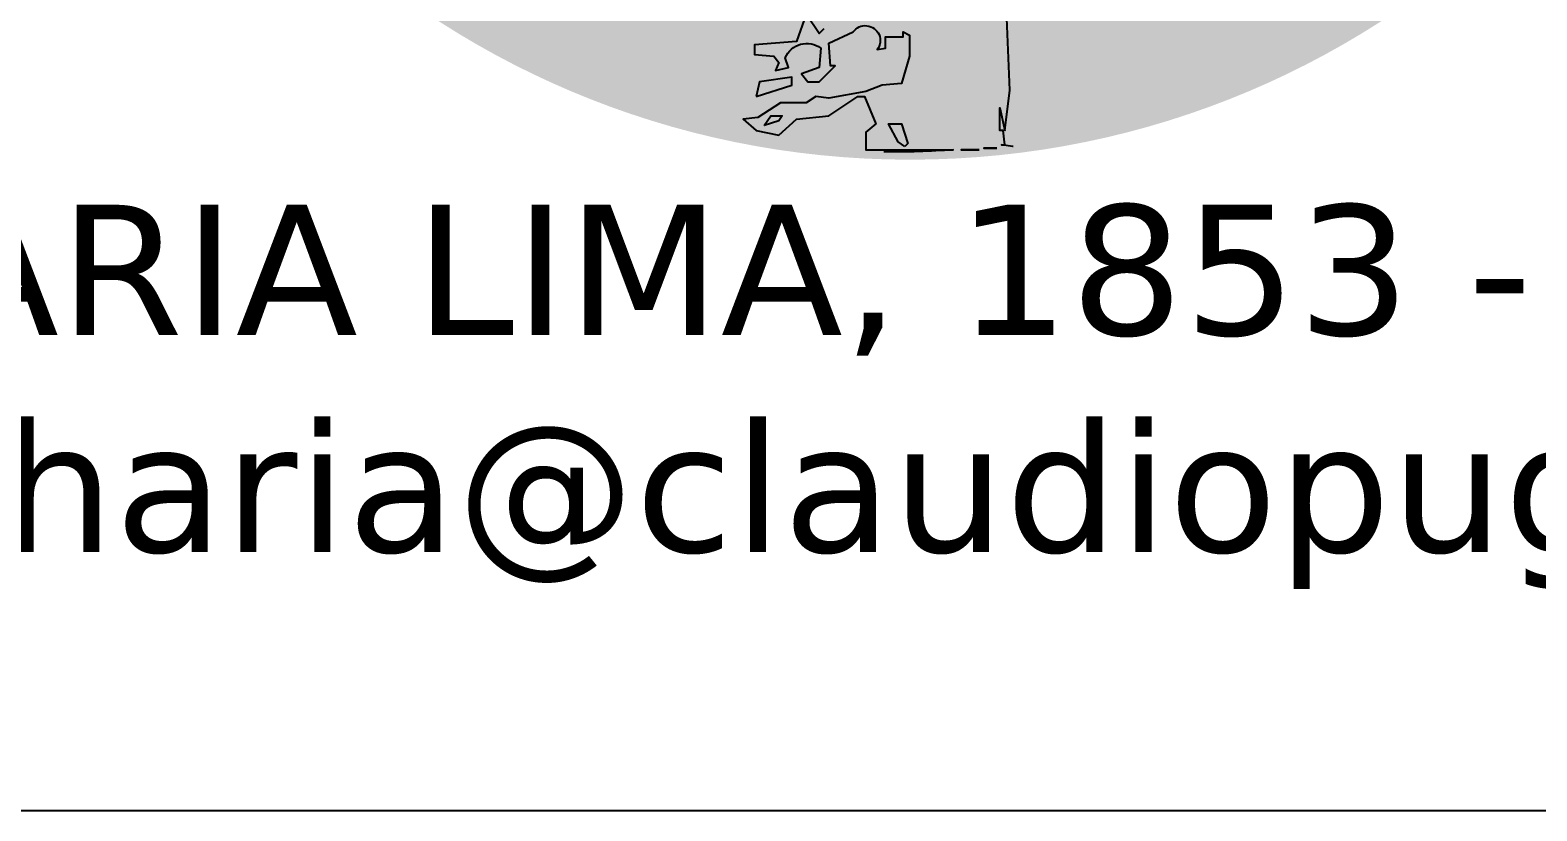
# Model space of a CAD drawing. Header units: millimetres. Extents: x -4281 to 5364, y -2128 to 2372.
# Drawn here: x 4980 to 5065.2, y -1542.2 to -1498 of the extents above; entities that cross this region are included whole.
import ezdxf

# ---------------------------------------------------------------- set-up
doc = ezdxf.new("R2010")
doc.units = ezdxf.units.MM
doc.header["$LTSCALE"] = 50
doc.layers.add('CARIMBO', color=7, linetype='Continuous')
doc.layers.add('F-LOGO', color=7, linetype='Continuous')
doc.styles.add('Graphite Light Narrow', font='')
doc.styles.get('Graphite Light Narrow').set_extended_font_data('Graphite Light Narrow')

# ---------------------------------------------------------------- blocks, each defined once
blk = doc.blocks.new('LOGO_CP')
at = {"layer": 'F-LOGO', "true_color": 0xfbb000}
h = blk.add_hatch(color=40, dxfattribs=at)
h.dxf.hatch_style = 1
h.paths.add_polyline_path([(41.348, 0.17, 1), (-41.495, 0.17, 1)])
at = {"layer": 'F-LOGO'}
h = blk.add_hatch(color=1, dxfattribs=at)
h.dxf.hatch_style = 1
h.paths.add_polyline_path([(16.198, 3.424), (14.529, 4.025), (13.888, 4.079), (13.944, 4.236), (12.889, 4.616), (10.875, 4.374, -0.184109), (9.509, 4.079), (9.498, 4.209), (8.085, 4.039), (4.781, 1.713, -0.03298), (4.625, 1.603), (0.906, -2.067), (0.061, -3.833), (0.676, -4.678), (0.292, -10.516), (0.138, -11.438), (-0.169, -11.822), (0.2, -18.285, -0.178204), (0.145, -19.491), (0.061, -21.347), (0.642, -26.137), (-0.016, -29.028), (0.126, -30.552), (0.292, -30.718), (0.292, -31.333), (0.196, -31.307), (0.369, -33.176), (-0.092, -35.606), (-0.092, -36.326), (-0.476, -37.632), (-0.092, -40.781), (4.326, -40.556), (4.286, -40.551), (4.44, -40.551), (4.363, -39.859), (4.209, -39.859), (4.209, -38.784), (4.44, -39.859), (4.67, -37.939), (4.286, -28.414), (4.056, -29.182), (4.056, -21.577), (3.825, -17.66), (3.518, -17.429), (3.441, -10.439), (3.595, -9.978, -0.267216), (4.593, -4.294), (7.512, -1.452), (8.665, -0.684), (10.201, -0.377, -0.239025), (14.349, -0.146), (16.192, -0.223), (17.652, -1.145), (20.033, -3.449), (20.648, -3.526), (19.923, -0.875, -0.036156), (19.72, -0.594), (18.175, 1.551, -0.01058), (18.141, 1.599)])
at = {"layer": 'F-LOGO', "color": 1}
for points in [[(-4.164, -35.02), (-4.394, -35.25), (-5.008, -34.329), (-5.469, -35.634), (-7.467, -35.788), (-7.467, -36.249), (-6.545, -36.326), (-6.314, -36.633), (-6.468, -37.017), (-5.853, -36.863), (-6.007, -36.403, -0.486799), (-4.317, -35.942), (-4.394, -36.863), (-5.239, -37.171), (-4.932, -37.555), (-4.394, -37.555), (-3.626, -36.787), (-3.856, -36.787), (-3.933, -35.711), (-2.781, -35.174, -1.009831), (-1.629, -36.018), (-1.245, -35.942), (-1.245, -35.404), (-0.4, -35.404), (-0.4, -35.174), (-0.092, -35.327), (-0.092, -36.326), (-0.476, -37.632), (-1.398, -37.708), (-2.166, -38.016), (-3.933, -38.323), (-4.548, -38.246), (-5.008, -38.553), (-6.237, -38.553), (-7.313, -39.245), (-8.004, -39.321), (-7.39, -39.859), (-6.314, -40.09), (-5.469, -39.321), (-3.933, -39.168), (-2.55, -38.246), (-2.243, -38.246), (-1.705, -39.552), (-2.166, -39.936), (-2.166, -40.781), (1.982, -40.781, -0.021395), (-1.311, -40.878)], [(4.834, -40.626, -0.00006), (4.824, -40.627), (4.286, -40.551), (4.44, -40.551), (4.363, -39.859), (4.209, -39.859), (4.209, -38.784), (4.44, -39.859), (4.67, -37.939), (4.286, -28.414)]]:
    blk.add_lwpolyline(points, format="xyb", dxfattribs=at)
for points in [[(-7.39, -38.246), (-5.7, -37.708), (-5.7, -37.324), (-7.236, -37.555)], [(-7.006, -39.629), (-6.698, -39.168), (-6.161, -39.168), (-6.314, -39.398)], [(-0.323, -40.627), (-0.63, -40.397), (-1.091, -39.552), (-0.476, -39.552), (-0.169, -40.474)], [(3.211, -40.781), (2.366, -40.781), (3.211, -40.781)], [(4.056, -40.704), (3.441, -40.704), (4.056, -40.704)]]:
    blk.add_lwpolyline(points, close=True, dxfattribs=at)
at = {"layer": 'F-LOGO', "color": 1, "insert": (-131.022, -43.395), "char_height": 6.19195, "width": 358.7696, "attachment_point": 1, "style": 'Graphite Light Narrow'}
blk.add_mtext('\\pi33.832;{\\fVerdana|b0|i0|c0|p34;AV.  BRIG. FARIA LIMA, 1853 - 4º ANDAR - SP   F:+55 (11) 3813-6855\\P\\pi29.068;e-mail: engenharia@claudiopuga.com.br  -  site:www.claudiopuga.com.br}', dxfattribs=at)

msp = doc.modelspace()

# ---------------------------------------------------------------- linework, layer by layer
at = {"layer": 'CARIMBO', "color": 6}
msp.add_line((5317.016, -1542.184), (4467.016, -1542.184), dxfattribs=at)

# ---------------------------------------------------------------- block references
at = {"layer": 'F-LOGO', "xscale": 1.188858461142835, "yscale": 1.188858461142835, "zscale": 1.188858461142835}
msp.add_blockref('LOGO_CP', (5029.843, -1456.321), dxfattribs=at)

doc.saveas('drawing.dxf')
